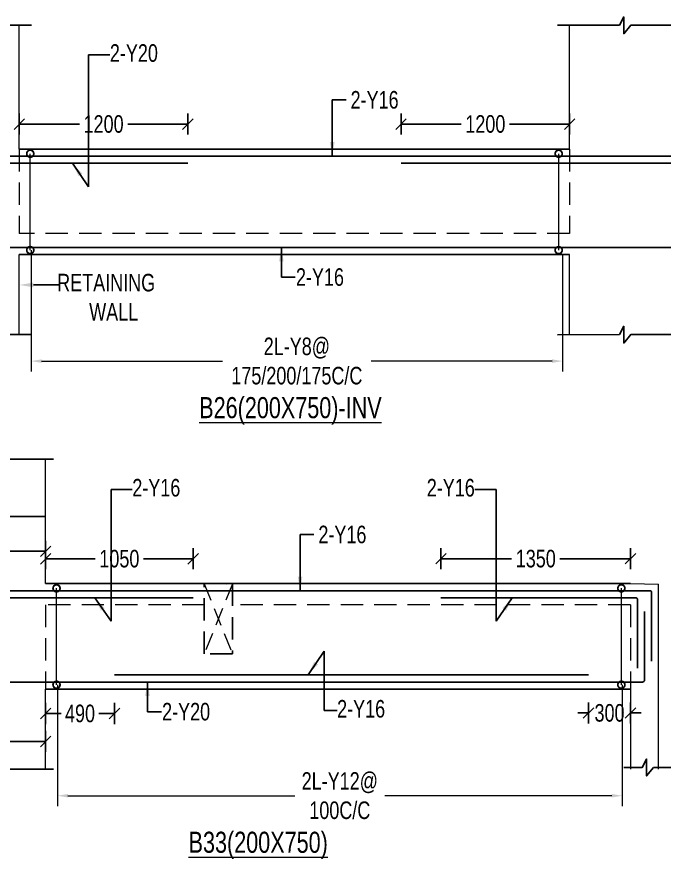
# Model space of a CAD drawing. Header units: millimetres. Extents: x 39642 to 122100, y 15829 to 56435.
# Drawn here: x 73662 to 78271, y 30338 to 36333 of the extents above; entities that cross this region are included whole.
import ezdxf

# ---------------------------------------------------------------- set-up
doc = ezdxf.new("R2010")
doc.units = ezdxf.units.MM
for name, pattern in [('CONTINOUS', [0]), ('CONTINU', [0]), ('HIDDEN', [9.524999999999995, 6.349999999999998, -3.174999999999998])]:
    doc.linetypes.add(name, pattern=pattern)
for name, color, linetype in [('-S-ARROW', 253, 'Continuous'), ('-S-DIM', 251, 'Continuous'), ('-S-MISC', 8, 'Continuous'), ('-STR-BEAM', 7, 'CONTINU'), ('-STR-REINF', 3, 'Continuous'), ('-STR-TEXT', 6, 'Continuous'), ('S- Structural', 5, 'Continuous')]:
    doc.layers.add(name, color=color, linetype=linetype)
for name, color, linetype, lineweight in [('-S-STIRUP', 11, 'Continuous', 9), ('-STR-COLUMN', 5, 'HIDDEN', 13), ('-STR-RF-DIM', 252, 'CONTINOUS', 20), ('Elevation-1', 41, 'Continuous', 20), ('S-BEAM-IDEN', 2, 'Continuous', 9), ('SEC TEXT', 9, 'Continuous', 18), ('SLAB LINE', 254, 'HIDDEN', 20)]:
    doc.layers.add(name, color=color, linetype=linetype, lineweight=lineweight)
doc.styles.add('BEAM-LS', font='romans.shx', dxfattribs={"width": 0.8})
doc.styles.add('EL', font='swisscl.ttf')
doc.styles.add('SOBHA', font='swisscl.ttf')
doc.styles.add('sobha.sed', font='swisscl.ttf')
doc.dimstyles.new('S-50', dxfattribs={"dimscale": 50, "dimtxt": 2.5, "dimasz": 1.25, "dimexe": 1, "dimexo": 1, "dimgap": 0.5, "dimtad": 1, "dimdec": 0, "dimrnd": 0.0005, "dimzin": 0, "dimdsep": 46, "dimtxsty": 'EL', "dimblk": 'ARCHTICK', "dimcen": 0.09, "dimdle": 1.5, "dimclrd": 251, "dimclre": 251, "dimclrt": 6, "dimadec": 0, "dimazin": 0, "dimtfac": 1, "dimtdec": 0, "dimtofl": 0, "dimtmove": 0, "dimatfit": 3, "dimfxl": 2, "dimtolj": 1, "dimtzin": 0, "dimlwd": -1, "dimlwe": -1, "dimarcsym": 0})
doc.dimstyles.new('S-DIM50', dxfattribs={"dimscale": 50, "dimtxt": 2.5, "dimasz": 1.5, "dimexe": 1.5, "dimexo": 1, "dimgap": 0.5, "dimtad": 0, "dimdec": 0, "dimzin": 0, "dimdsep": 46, "dimtxsty": 'SOBHA', "dimcen": 0.09, "dimclrd": 256, "dimclre": 256, "dimclrt": 6, "dimadec": 5, "dimazin": 0, "dimtfac": 1, "dimtdec": 0, "dimtofl": 0, "dimtmove": 0, "dimatfit": 3, "dimfxl": 0.18, "dimtolj": 1, "dimtzin": 0, "dimlwd": -1, "dimlwe": -1, "dimarcsym": 0})
doc.dimstyles.new('STIRUP', dxfattribs={"dimscale": 50, "dimtxt": 2.5, "dimasz": 2.2, "dimexe": 0, "dimexo": 0, "dimgap": 0.5, "dimtad": 0, "dimdec": 0, "dimzin": 0, "dimdsep": 46, "dimtxsty": 'BEAM-LS', "dimblk": 'DOTSMALL', "dimcen": 0.09, "dimclrd": 256, "dimclre": 256, "dimclrt": 256, "dimadec": 5, "dimazin": 0, "dimtfac": 1, "dimtdec": 0, "dimtofl": 0, "dimtmove": 0, "dimatfit": 3, "dimldrblk": 'DOTSMALL', "dimfxl": 0, "dimfxlon": 1, "dimtolj": 1, "dimtzin": 0, "dimlwd": -1, "dimlwe": -1, "dimarcsym": 0})

# ---------------------------------------------------------------- blocks, each defined once
blk = doc.blocks.new('_Oblique')
at = {"color": 0, "linetype": 'ByBlock', "lineweight": -2}
for p, q in [((-0.5, -0.5), (0.5, 0.5)), ((3e-16, 0.7071067811865475), (-2e-16, -0.7071067811865475))]:
    blk.add_line(p, q, dxfattribs=at)
blk = doc.blocks.new('*D136')
at = {"layer": '-S-DIM', "transparency": 16777216}
for p, q in [((73679.88664740187, 35494.1897558732), (73679.88664740187, 35644.1897558732)), ((74879.88664744658, 35494.1897558732), (74879.88664744658, 35644.1897558732)), ((73679.88664740187, 35569.1897558732), (74107.97478634951, 35569.1897558732)), ((74879.88664744658, 35569.1897558732), (74451.79850849893, 35569.1897558732))]:
    blk.add_line(p, q, dxfattribs=at)
at = {"layer": '-S-DIM', "transparency": 16777216, "xscale": 75, "yscale": 75, "zscale": 75, "rotation": 180}
blk.add_blockref('_Oblique', (73679.88664740187, 35569.1897558732), dxfattribs=at)
at = {"layer": '-S-DIM', "transparency": 16777216, "xscale": 75, "yscale": 75, "zscale": 75}
blk.add_blockref('_Oblique', (74879.88664744658, 35569.1897558732), dxfattribs=at)
at = {"layer": '-S-DIM', "color": 6, "transparency": 16777216, "insert": (74279.88664742422, 35569.1897558732), "char_height": 125, "attachment_point": 5, "style": 'SOBHA'}
blk.add_mtext('\\A1;1200', dxfattribs=at)
blk = doc.blocks.new('*D137')
at = {"layer": '-S-DIM', "transparency": 16777216}
for p, q in [((76398.0168448971, 35494.1897558732), (76398.0168448971, 35644.1897558732)), ((77598.01684494178, 35494.1897558732), (77598.01684494178, 35644.1897558732)), ((76398.0168448971, 35569.1897558732), (76826.10498384472, 35569.1897558732)), ((77598.01684494178, 35569.1897558732), (77169.92870599416, 35569.1897558732))]:
    blk.add_line(p, q, dxfattribs=at)
at = {"layer": '-S-DIM', "transparency": 16777216, "xscale": 75, "yscale": 75, "zscale": 75, "rotation": 180}
blk.add_blockref('_Oblique', (76398.0168448971, 35569.1897558732), dxfattribs=at)
at = {"layer": '-S-DIM', "transparency": 16777216, "xscale": 75, "yscale": 75, "zscale": 75}
blk.add_blockref('_Oblique', (77598.01684494178, 35569.1897558732), dxfattribs=at)
at = {"layer": '-S-DIM', "color": 6, "transparency": 16777216, "insert": (76998.01684491943, 35569.1897558732), "char_height": 125, "attachment_point": 5, "style": 'SOBHA'}
blk.add_mtext('\\A1;1200', dxfattribs=at)
blk = doc.blocks.new('_DotSmall')
at = {"color": 0, "linetype": 'ByBlock', "const_width": 0.5}
blk.add_lwpolyline([(-0.0625, 0, 1), (0.0625, 0, 1)], format="xyb", close=True, dxfattribs=at)
blk = doc.blocks.new('*D138')
at = {"layer": '-S-STIRUP', "ltscale": 100, "transparency": 16777216}
blk.add_line((73757.70202741653, 34672.01333201623), (73757.70202741653, 35358.7272290582), dxfattribs=at)
at = {"layer": '-S-STIRUP', "linetype": 'CONTINU', "ltscale": 100, "transparency": 16777216, "xscale": 100, "yscale": 100, "zscale": 100}
for p, rotation in [((73757.70202741653, 35358.7272290582), 90), ((73757.70202741653, 34672.01333201623), 270)]:
    blk.add_blockref('_DotSmall', p, dxfattribs=dict(at, rotation=rotation))
blk = doc.blocks.new('*D139')
at = {"layer": '-STR-RF-DIM', "transparency": 16777216}
for p, q in [((73763.89157419887, 34671.14614820054), (73763.89157419887, 33807.34358910975)), ((77548.01684190567, 34641.72768333499), (77548.01684190567, 33807.34358910975)), ((73838.89157419887, 33882.34358910976), (75126.28513858964, 33882.34358910976)), ((77473.01684190569, 33882.34358910976), (76185.62327751493, 33882.34358910976))]:
    blk.add_line(p, q, dxfattribs=at)
for points in [[(73838.89157419887, 33894.84358910975), (73838.89157419887, 33869.84358910976), (73763.89157419887, 33882.34358910976)], [(77473.01684190569, 33894.84358910975), (77473.01684190569, 33869.84358910976), (77548.01684190567, 33882.34358910976)]]:
    blk.add_solid(points, dxfattribs=at)
at = {"layer": '-STR-RF-DIM', "color": 6, "transparency": 16777216, "insert": (75655.95420805228, 33882.34358910976), "char_height": 125, "attachment_point": 5, "style": 'SOBHA'}
blk.add_mtext('\\A1;2L-Y8@\\P175/200/175C/C', dxfattribs=at)
blk = doc.blocks.new('*D140')
at = {"layer": '-S-STIRUP', "ltscale": 100, "transparency": 16777216}
blk.add_line((77520.20146521062, 34672.01333201623), (77520.20146521062, 35358.7272290582), dxfattribs=at)
at = {"layer": '-S-STIRUP', "linetype": 'CONTINU', "ltscale": 100, "transparency": 16777216, "xscale": 100, "yscale": 100, "zscale": 100}
for p, rotation in [((77520.20146521062, 35358.7272290582), 90), ((77520.20146521062, 34672.01333201623), 270)]:
    blk.add_blockref('_DotSmall', p, dxfattribs=dict(at, rotation=rotation))
blk = doc.blocks.new('_ArchTick')
at = {"color": 0, "linetype": 'ByBlock', "const_width": 0.15}
blk.add_lwpolyline([(-0.5, -0.5), (0.5, 0.5)], dxfattribs=at)
blk = doc.blocks.new('A$Cd5a942ff')
at = {"layer": '-S-ARROW'}
blk.add_lwpolyline([(186.6898718252778, 0), (0, 0), (0, 0)], dxfattribs=at)
blk.add_solid([(186.6898718252778, -16.66666666604578), (286.6898718252778, 0), (186.6898718252778, 16.66666666604578)], dxfattribs=at)
blk = doc.blocks.new('*D164')
at = {"layer": '-S-STIRUP', "ltscale": 100, "transparency": 16777216}
blk.add_line((77966.49884689852, 31578.67729131079), (77966.49884689852, 32265.39118835276), dxfattribs=at)
at = {"layer": '-S-STIRUP', "linetype": 'CONTINU', "ltscale": 100, "transparency": 16777216, "xscale": 100, "yscale": 100, "zscale": 100}
for p, rotation in [((77966.49884689852, 32265.39118835276), 90), ((77966.49884689852, 31578.67729131079), 270)]:
    blk.add_blockref('_DotSmall', p, dxfattribs=dict(at, rotation=rotation))
blk = doc.blocks.new('*D165')
at = {"layer": '-S-STIRUP', "ltscale": 100, "transparency": 16777216}
blk.add_line((73944.91822340965, 31578.67729129402), (73944.91822340965, 32265.391188336), dxfattribs=at)
at = {"layer": '-S-STIRUP', "linetype": 'CONTINU', "ltscale": 100, "transparency": 16777216, "xscale": 100, "yscale": 100, "zscale": 100}
for p, rotation in [((73944.91822340965, 32265.391188336), 90), ((73944.91822340965, 31578.67729129402), 270)]:
    blk.add_blockref('_DotSmall', p, dxfattribs=dict(at, rotation=rotation))
blk = doc.blocks.new('*D166')
at = {"layer": '-STR-RF-DIM', "transparency": 16777216}
for p, q in [((73951.10777022925, 31577.81010747832), (73951.10777022925, 30714.00754838754)), ((77972.74884662268, 31578.6772913145), (77972.74884662268, 30714.00754838754)), ((74026.10777022925, 30789.00754838754), (75641.30248929097, 30789.00754838754)), ((77897.74884662268, 30789.00754838754), (76282.55412756097, 30789.00754838754))]:
    blk.add_line(p, q, dxfattribs=at)
for points in [[(74026.10777022925, 30801.50754838754), (74026.10777022925, 30776.50754838754), (73951.10777022925, 30789.00754838754)], [(77897.74884662268, 30801.50754838754), (77897.74884662268, 30776.50754838754), (77972.74884662268, 30789.00754838754)]]:
    blk.add_solid(points, dxfattribs=at)
at = {"layer": '-STR-RF-DIM', "color": 6, "transparency": 16777216, "insert": (75961.92830842597, 30789.00754838754), "char_height": 125, "attachment_point": 5, "style": 'SOBHA'}
blk.add_mtext('\\A1;2L-Y12@\\P100C/C', dxfattribs=at)
blk = doc.blocks.new('*D167')
at = {"layer": '-S-DIM', "transparency": 16777216}
for p, q in [((73867.10284347323, 32400.39164262774), (73867.10284347323, 32550.39164262769)), ((74917.32362013546, 32400.39164262769), (74917.32362013546, 32550.39164262769)), ((73867.10284347323, 32475.39164262768), (74220.30137072963, 32475.39164262768)), ((74917.32362013546, 32475.39164262768), (74564.12509287905, 32475.39164262768))]:
    blk.add_line(p, q, dxfattribs=at)
at = {"layer": '-S-DIM', "transparency": 16777216, "xscale": 75, "yscale": 75, "zscale": 75, "rotation": 180}
blk.add_blockref('_Oblique', (73867.10284347323, 32475.39164262768), dxfattribs=at)
at = {"layer": '-S-DIM', "transparency": 16777216, "xscale": 75, "yscale": 75, "zscale": 75}
blk.add_blockref('_Oblique', (74917.32362013546, 32475.39164262768), dxfattribs=at)
at = {"layer": '-S-DIM', "color": 6, "transparency": 16777216, "insert": (74392.21323180434, 32475.39164262768), "char_height": 125, "attachment_point": 5, "style": 'SOBHA'}
blk.add_mtext('\\A1;1050', dxfattribs=at)
blk = doc.blocks.new('*D168')
at = {"layer": '-S-DIM', "transparency": 16777216}
for p, q in [((72686.48810035599, 31250.43183991071), (72686.48810035599, 31100.43183991071)), ((73867.10284347323, 31250.43183991071), (73867.10284347323, 31100.43183991071)), ((72686.48810035599, 31175.43183991072), (73189.09068816625, 31175.43183991072)), ((73867.10284347323, 31175.43183991072), (73364.50025566296, 31175.43183991072))]:
    blk.add_line(p, q, dxfattribs=at)
at = {"layer": '-S-DIM', "transparency": 16777216, "xscale": 75, "yscale": 75, "zscale": 75, "rotation": 180}
blk.add_blockref('_Oblique', (72686.48810035599, 31175.43183991072), dxfattribs=at)
at = {"layer": '-S-DIM', "transparency": 16777216, "xscale": 75, "yscale": 75, "zscale": 75}
blk.add_blockref('_Oblique', (73867.10284347323, 31175.43183991072), dxfattribs=at)
at = {"layer": '-S-DIM', "color": 6, "transparency": 16777216, "insert": (73276.7954719146, 31175.43183991072), "char_height": 125, "width": 381.8326596908179, "attachment_point": 5, "style": 'SOBHA'}
blk.add_mtext('\\A1;Ld', dxfattribs=at)
blk = doc.blocks.new('*D184')
at = {"layer": '-S-DIM', "transparency": 16777216}
for p, q in [((72686.02775995669, 32453.82731390317), (72686.02775995669, 32603.82731390317)), ((73867.10284347323, 32453.82731390317), (73867.10284347323, 32603.82731390317)), ((72686.02775995669, 32528.82731390317), (73188.8605179666, 32528.82731390317)), ((73867.10284347323, 32528.82731390317), (73364.27008546331, 32528.82731390317))]:
    blk.add_line(p, q, dxfattribs=at)
at = {"layer": '-S-DIM', "transparency": 16777216, "xscale": 75, "yscale": 75, "zscale": 75, "rotation": 180}
blk.add_blockref('_Oblique', (72686.02775995669, 32528.82731390317), dxfattribs=at)
at = {"layer": '-S-DIM', "transparency": 16777216, "xscale": 75, "yscale": 75, "zscale": 75}
blk.add_blockref('_Oblique', (73867.10284347323, 32528.82731390317), dxfattribs=at)
at = {"layer": '-S-DIM', "color": 6, "transparency": 16777216, "insert": (73276.56530171496, 32528.82731390317), "char_height": 125, "width": 381.8326596908179, "attachment_point": 5, "style": 'SOBHA'}
blk.add_mtext('\\A1;Ld', dxfattribs=at)
blk = doc.blocks.new('*D185')
at = {"layer": '-S-DIM', "transparency": 16777216}
for p, q in [((73867.10284347695, 31449.13874759839), (73867.10284347695, 31299.13874759842)), ((74357.10284347321, 31449.13874759843), (74357.10284347321, 31299.13874759842)), ((73867.10284347695, 31374.13874759842), (73977.09301385516, 31374.13874759842)), ((74357.10284347321, 31374.13874759842), (74247.112673095, 31374.13874759842))]:
    blk.add_line(p, q, dxfattribs=at)
at = {"layer": '-S-DIM', "transparency": 16777216, "xscale": 75, "yscale": 75, "zscale": 75, "rotation": 180}
blk.add_blockref('_Oblique', (73867.10284347695, 31374.13874759842), dxfattribs=at)
at = {"layer": '-S-DIM', "transparency": 16777216, "xscale": 75, "yscale": 75, "zscale": 75}
blk.add_blockref('_Oblique', (74357.10284347321, 31374.13874759842), dxfattribs=at)
at = {"layer": '-S-DIM', "color": 6, "transparency": 16777216, "insert": (74112.10284347509, 31374.13874759842), "char_height": 125, "attachment_point": 5, "style": 'SOBHA'}
blk.add_mtext('\\A1;490', dxfattribs=at)
blk = doc.blocks.new('*D186')
at = {"layer": '-S-DIM', "transparency": 16777216}
for p, q in [((77732.57999233392, 31452.91644046028), (77732.57999233392, 31302.91644046028)), ((78032.10284347695, 31452.91644046028), (78032.10284347695, 31302.91644046028)), ((77732.57999233392, 31377.91644046028), (77657.57999233392, 31377.91644046028)), ((78032.10284347695, 31377.91644046028), (78107.10284347695, 31377.91644046028))]:
    blk.add_line(p, q, dxfattribs=at)
at = {"layer": '-S-DIM', "transparency": 16777216, "xscale": 75, "yscale": 75, "zscale": 75}
blk.add_blockref('_Oblique', (77732.57999233392, 31377.91644046028), dxfattribs=at)
at = {"layer": '-S-DIM', "transparency": 16777216, "xscale": 75, "yscale": 75, "zscale": 75, "rotation": 180}
blk.add_blockref('_Oblique', (78032.10284347695, 31377.91644046028), dxfattribs=at)
at = {"layer": '-S-DIM', "color": 6, "transparency": 16777216, "insert": (77882.34141790542, 31377.91644046028), "char_height": 125, "attachment_point": 5, "style": 'SOBHA'}
blk.add_mtext('\\A1;300', dxfattribs=at)
blk = doc.blocks.new('*D17')
at = {"layer": '-S-DIM', "transparency": 16777216}
for p, q in [((25393230.33315377, 12209257.0585783), (25393230.33315377, 12209407.0585783)), ((25394580.36261039, 12209257.0585783), (25394580.36261039, 12209407.0585783)), ((25393230.33315377, 12209332.0585783), (25393733.43602101, 12209332.0585783)), ((25394580.36261039, 12209332.0585783), (25394077.25974315, 12209332.0585783))]:
    blk.add_line(p, q, dxfattribs=at)
at = {"layer": '-S-DIM', "transparency": 16777216, "xscale": 75, "yscale": 75, "zscale": 75, "rotation": 180}
blk.add_blockref('_Oblique', (25393230.33315377, 12209332.0585783), dxfattribs=at)
at = {"layer": '-S-DIM', "transparency": 16777216, "xscale": 75, "yscale": 75, "zscale": 75}
blk.add_blockref('_Oblique', (25394580.36261039, 12209332.0585783), dxfattribs=at)
at = {"layer": '-S-DIM', "color": 6, "transparency": 16777216, "insert": (25393905.34788208, 12209332.0585783), "char_height": 125, "attachment_point": 5, "style": 'SOBHA'}
blk.add_mtext('\\A1;1350', dxfattribs=at)
blk = doc.blocks.new('A$C7197d48a')
at = {"layer": '-STR-REINF', "ltscale": 10, "elevation": 0.0001124194977718}
blk.add_lwpolyline([(-1550.029436692595, -97.28519442118704), (-165.4603204987943, -97.28519442118704, -0.4142135623730951), (-150.4603204987943, -112.285194421187), (-150.4603204987943, -597.9477097485213)], format="xyb", dxfattribs=at)
at = {"layer": '-STR-TEXT', "color": 6, "insert": (-1309.219740059227, 748.1744088456034, 0.0001155041100017), "char_height": 125, "width": 281.3859531546476, "attachment_point": 3, "style": 'SOBHA'}
blk.add_mtext('\\A1;2-Y16', dxfattribs=at)
at = {"layer": '-S-DIM'}
dim = blk.add_linear_dim(base=(-199.9999800696969, 180.1768781188875, 0.000115504765479), p1=(-1550.029436692595, -97.28519442118704, 0.0001124194977718), p2=(-199.9999800696969, 2.721887286752461, 0.0001312264675463), angle=180, dimstyle='S-DIM50', override={"dimscale": 1, "dimtxt": 125, "dimasz": 75, "dimexe": 75, "dimexo": 0, "dimgap": 25, "dimblk1": 'Oblique', "dimblk2": 'Oblique', "dimsah": 1, "dimcen": 4.5, "dimfxl": 75, "dimfxlon": 1}, dxfattribs=at)
dim.commit()
dim.dimension.update_dxf_attribs({"geometry": '*D17', "text_midpoint": (-875.0147083811462, 180.1768781188875, 0.000115504765479), "insert": (-25394780.36259046, -12209151.88170018, 0.000115504765479)})
at = {"layer": '-S-ARROW'}
blk.add_leader([(-1042.330791767686, -98.68834655173124, 178586.590824884), (-1157.811593178659, -265.1299044881016, 178586.590824884), (-1157.811593178659, 672.7148055955766, 178586.590824884), (-1309.219740059227, 672.7148055955766, 178586.590824884)], dimstyle='S-50', override={"dimasz": 2, "dimgap": 0.1, "dimtad": 0}, dxfattribs=at)

msp = doc.modelspace()

# ---------------------------------------------------------------- linework, layer by layer
at = {"layer": '-S-MISC', "linetype": 'ByBlock', "ltscale": 1000}
for points, elevation in [([(72835.52448211846, 36272.58928062154), (73274.82135212657, 36272.93798701224), (73305.68901608375, 36332.59758389872), (73305.68901608375, 36212.43276880814), (73355.5404110947, 36272.93798701224), (73766.82446803017, 36272.93798701224)], -9.59615053508e-05), ([(77512.87281780182, 36272.58928062154), (77952.16968780992, 36272.93798701224), (77983.0373517671, 36332.59758389872), (77983.0373517671, 36212.43276880814), (78032.88874677804, 36272.93798701224), (78444.17280371349, 36272.93798701224)], -9.59615053508e-05), ([(72835.52448211101, 34071.68512056154), (73274.82135211912, 34072.03382695226), (73305.6890160763, 34131.69342383874), (73305.6890160763, 34011.52860874814), (73355.54041108725, 34072.03382695226), (73766.82446802272, 34072.03382695226)], -9.5961505395e-05), ([(77512.87281779063, 34070.47481689919), (77952.16968779874, 34070.8235232899), (77983.03735175593, 34130.48312017639), (77983.03735175593, 34010.31830508578), (78032.88874676685, 34070.8235232899), (78444.17280370231, 34070.8235232899)], -9.59615047129e-05), ([(71749.6440274739, 33183.89683242087), (72893.63762359183, 33183.93520762157), (72924.50528754902, 33243.59480450806), (72924.50528754902, 33123.42998941746), (72976.32662995768, 33183.93520762157), (73922.31993676213, 33183.93520762157)], -0.0002164863093859), ([(71749.6440274739, 30978.65941102934), (72893.63762359183, 30978.69778623004), (72924.50528754902, 31038.35738311654), (72924.50528754902, 30918.19256802593), (72976.32662995768, 30978.69778623004), (73922.31993676213, 30978.69778623004)], -9.59601841266e-05), ([(77983.92459215832, 30990.05265625325), (78115.00161283698, 30990.62629730759), (78145.86927679418, 31050.28589419406), (78145.86927679418, 30930.12107910347), (78195.72067180512, 30990.62629730759), (78369.19358399374, 30990.62629730759)], -0.0002114616509097)]:
    msp.add_lwpolyline(points, dxfattribs=dict(at, elevation=elevation))
at = {"layer": '-STR-BEAM'}
for p, q in [((77598.01684489338, 35391.72768334989), (73679.88664744658, 35391.72768334989, -1.3212684e-09)), ((77598.01684489338, 34641.72768334617, 1.30852474043e-05), (73679.88664744658, 34641.7276833443, 1.64870177169e-05)), ((78032.10284347323, 32298.39164262768), (73867.10284347323, 32298.39164262768)), ((78032.10284347695, 31548.39164262955, 9.1596717501e-06), (73867.10284347323, 31548.39164261651, 2.30369986883e-05))]:
    msp.add_line(p, q, dxfattribs=at)
at = {"layer": '-STR-BEAM', "linetype": 'HIDDEN', "ltscale": 25}
msp.add_lwpolyline([(74997.10284347321, 32298.39164262768), (75197.4044882418, 32298.19054611531), (75196.80119870839, 31798.08999785353), (74996.49955393982, 31798.29109436591), (74997.10284347321, 32298.39164262768)], dxfattribs=at)
at = {"layer": '-STR-COLUMN', "linetype": 'Continuous', "ltscale": 10}
for p, q in [((73679.88664744285, 35391.72768334989, -1.3212684e-09), (73679.88664744285, 36271.72768334989, -1.3212684e-09)), ((77598.01684489338, 35391.72768334989), (77597.31757871668, 36272.65631143694, -9.59615053508e-05)), ((73679.8866474354, 34070.8235232899, -1.3213127e-09), (73679.88664744658, 34641.72768333499, -0.0001822113622438)), ((77598.01684488964, 34070.8235232899, -1.3213133e-09), (77598.01684488964, 34641.72768333499, -0.0001822113623073)), ((73867.10284347323, 32298.39164262768), (73867.10284347323, 33178.39164262768)), ((78032.10284347323, 32298.39164262768), (78232.10282354665, 32295.67683703212, -0.0001155041100027)), ((78232.1028235541, 30977.4874825826, -0.0001155041100596), (78232.10282354665, 32295.67683703212, -0.0001155041100027)), ((73867.10284347695, 30977.4874825677), (73867.10284347695, 31548.39164261278, -0.0001822100410349)), ((78032.10284346207, 31548.39164262769, -0.0001155041100027), (78032.10284346207, 30977.4874825826, -0.0001155041100027))]:
    msp.add_line(p, q, dxfattribs=at)
at = {"layer": '-STR-REINF', "ltscale": 10}
for p, q in [((66003.71828678112, 35341.72768333498, -1.3214674e-09), (82454.05392966283, 35341.72768335175, -1.3212684e-09)), ((71079.88523693244, 35291.72768333313, -3.0865894265e-06), (74879.88664744658, 35291.72768333313, -3.0865894265e-06)), ((79398.01825541121, 35291.72768333313, -3.0865894265e-06), (76398.0168448971, 35291.72768333313, -3.0865894265e-06)), ((66053.71828678112, 34691.72768333498, -4.62093206375e-05), (82403.48468848926, 34691.72768335175, -3.0852677072e-06)), ((72686.02775995669, 32248.39164261279, 1.3215019e-09), (78167.21174422142, 32248.39164262955, 2.7714217313e-06)), ((74917.32362013546, 32198.39164261279, -0.0002164863093859), (72686.02775995669, 32198.39164261092, -0.0002164863093859)), ((78182.10284347323, 32233.39203794804, 2.7714217313e-06), (78182.10284347323, 31747.72952262071, 2.7714217313e-06)), ((78131.64250304786, 32099.05415795688, -3.125247075e-07), (78131.64250304786, 31613.39164262955, -3.125247075e-07)), ((72686.02775995297, 31598.39164261279, -4.62066776682e-05), (78116.64250304786, 31598.39164262955, -3.125247075e-07)), ((74357.10284347321, 31648.39164261652, -3.37619497163e-05), (77732.57999233392, 31648.39164262955, -1.0663363851e-06))]:
    msp.add_line(p, q, dxfattribs=at)
for centre, start, end in [((78167.10284347323, 32233.39203794804, 2.7714217313e-06), 0, 90), ((78116.64250304786, 31613.39164262955, -3.125247075e-07), 270, 0)]:
    msp.add_arc(centre, 15, start, end, dxfattribs=at)
at = {"layer": 'S- Structural', "ltscale": 20, "elevation": -0.0001765709592845}
msp.add_lwpolyline([(71867.10284347695, 32777.08632226606), (73867.10284347695, 32777.08632226606)], dxfattribs=at)
at = {"layer": 'S-BEAM-IDEN', "color": 9, "linetype": 'HIDDEN', "ltscale": 20}
for p, q in [((75197.4044882418, 32298.19054611531), (74996.49968314034, 31798.45173770694)), ((74996.80119870466, 32298.19054611531, -1.3142090494e-06), (75197.10284347323, 31798.39164262769, 1.20325652875e-05))]:
    msp.add_line(p, q, dxfattribs=at)
at = {"layer": 'SLAB LINE', "linetype": 'HIDDEN', "ltscale": 25}
for p, q in [((73679.88664744658, 35391.72768334989, -1.3212684e-09), (73679.88664744658, 34791.72768333313, -0.0001013259368329)), ((77598.01684489338, 35391.72768334989), (77598.01684489338, 34791.72768333685, -0.0002455880435734)), ((77598.01684190567, 34791.72768333498, -0.0002455880434637), (73679.88664744658, 34791.72768333313, -0.0001013259368329)), ((74996.98220173876, 32148.39164261651, -8.48557244954e-05), (73867.10284347323, 32148.39164261651, -2.53675196287e-05)), ((73867.10284347323, 32148.39164261837, 3.0287815285e-06), (73867.10284347323, 31548.39164261278, -9.5516332559e-06)), ((78032.10284347323, 32148.39164261651, -0.0001880561745663), (75197.28400824455, 32148.39164261651, -9.54016246514e-05)), ((78032.10284347323, 32148.39164261651, 1.8319343502e-06), (78032.10284347695, 31548.39164262955, 9.1596717501e-06))]:
    msp.add_line(p, q, dxfattribs=at)

# ---------------------------------------------------------------- block references
at = {"layer": 'Elevation-1', "color": 6, "ltscale": 20, "xscale": -1}
msp.add_blockref('A$Cd5a942ff', (73966.57651926813, 34424.31508481261, -0.0001128218547777), dxfattribs=at)
at = {"layer": 'S- Structural', "ltscale": 20}
msp.add_blockref('A$C7197d48a', (78232.10282354665, 32295.67683703212, -0.0001155041100027), dxfattribs=at)

# ---------------------------------------------------------------- texts
at = {"layer": '-STR-TEXT', "color": 6, "char_height": 125, "width": 281.3859531546476, "style": 'SOBHA'}
for s, insert, attachment_point in [('\\A1;2-Y20', (74324.80557024342, 36137.64935912324, -2.39748624153e-05), 1), ('\\A1;2-Y16', (75649.55972418425, 34416.45442304519, 1.3587759929e-06), 7), ('\\A1;2-Y16', (74484.49669988689, 33043.85124587771), 1), ('\\A1;2-Y20', (74696.42866733535, 31323.11838232299, -8.1902142673e-06), 7), ('\\A1;2-Y16', (75942.67893104491, 31343.3440650696, 357173.180822641), 7)]:
    msp.add_mtext(s, dxfattribs=dict(at, insert=insert, attachment_point=attachment_point))
at = {"layer": '-STR-TEXT', "color": 6, "char_height": 125, "attachment_point": 1, "style": 'SOBHA'}
for insert in [(76038.66688648102, 35804.6897558732, 0.0001803311452708), (75809.38250204784, 32710.89164262769, 0.0002069352291102)]:
    msp.add_mtext('\\A1;2-Y16', dxfattribs=dict(at, insert=insert))
at = {"layer": 'SEC TEXT', "color": 1, "linetype": 'ByBlock', "style": 'sobha.sed'}
for s, rotation, p in [('%%UB26(200X750)-INV', 359.9892789507706, (74960.89161946115, 33476.19019590449, -0.0003929587207167)), ('%%UB33(200X750)', 359.9892789508264, (74885.14576524732, 30382.85415518229, -0.0004025077109769))]:
    msp.add_text(s, height=150, rotation=rotation, dxfattribs=at).set_placement(p)
at = {"layer": 'SEC TEXT', "color": 1, "linetype": 'ByBlock', "insert": (74040.78757370499, 34503.50438872112, -0.0001128192115587), "char_height": 125, "attachment_point": 1, "rotation": 359.9892789507706, "style": 'sobha.sed'}
msp.add_mtext_dynamic_manual_height_columns('\\pxqc;RETAINING    WALL', width=515.2482536658644, gutter_width=1750, heights=[0], dxfattribs=at)

# ---------------------------------------------------------------- dimensions: what is measured, and where the dimension line sits
at = {"layer": '-S-DIM'}
dim = msp.add_linear_dim(base=(74879.88664744658, 35569.1897558732), p1=(73679.88664740187, 35391.72768334989, -1.3212684e-09), p2=(74879.88664744658, 35291.72768333313, -3.0865894265e-06), angle=180, dimstyle='S-DIM50', override={"dimscale": 1, "dimtxt": 125, "dimasz": 75, "dimexe": 75, "dimexo": 0, "dimgap": 25, "dimblk1": 'Oblique', "dimblk2": 'Oblique', "dimsah": 1, "dimcen": 4.5, "dimfxl": 75, "dimfxlon": 1}, dxfattribs=at)
dim.commit()
dim.dimension.update_dxf_attribs({"geometry": '*D136', "text_midpoint": (74279.88664742422, 35569.1897558732)})
for base, p1, p2, picture, middle in [((76398.0168448971, 35569.1897558732), (77598.01684494178, 35391.72768334989, -1.3212684e-09), (76398.0168448971, 35291.72768333313, -3.0865894265e-06), '*D137', (76998.01684491943, 35569.1897558732)), ((74917.32362013546, 32475.39164262768, -0.0002164863093859), (73867.10284347323, 32298.39164262768), (74917.32362013546, 32198.39164261279, -0.0002164863093859), '*D167', (74392.21323180434, 32475.39164262768, -0.0002164863093859)), ((74357.10284347321, 31374.13874759842), (73867.10284347695, 31548.39164261278, -0.0001822100410349), (74357.10284347321, 31648.39164261652, -3.37619497163e-05), '*D185', (74112.10284347509, 31374.13874759842)), ((78032.10284347695, 31377.91644046028), (77732.57999233392, 31648.39164262955, -1.0663363851e-06), (78032.10284347695, 31548.39164262955, 9.1596717501e-06), '*D186', (77882.34141790542, 31377.91644046028))]:
    dim = msp.add_linear_dim(base=base, p1=p1, p2=p2, dimstyle='S-DIM50', override={"dimscale": 1, "dimtxt": 125, "dimasz": 75, "dimexe": 75, "dimexo": 0, "dimgap": 25, "dimblk1": 'Oblique', "dimblk2": 'Oblique', "dimsah": 1, "dimcen": 4.5, "dimfxl": 75, "dimfxlon": 1}, dxfattribs=at)
    dim.commit()
    dim.dimension.update_dxf_attribs({"geometry": picture, "text_midpoint": middle})
for base, p1, p2, picture, middle in [((72686.02775995669, 32528.82731390317, -9.59575409036e-05), (73867.10284347323, 32298.39164262768), (72686.02775995669, 32248.39164261279, 1.3215019e-09), '*D184', (73276.56530171496, 32528.82731390317, -9.59575409036e-05)), ((72686.48810035599, 31175.43183991072, -9.59575409036e-05), (73867.10284347323, 31548.39164262955, 6.3882500199e-06), (72686.48810035599, 31598.39164262955, -3.0839464293e-06), '*D168', (73276.7954719146, 31175.43183991072, -9.59575409036e-05))]:
    dim = msp.add_linear_dim(base=base, p1=p1, p2=p2, angle=180, text='Ld', dimstyle='S-DIM50', override={"dimscale": 1, "dimtxt": 125, "dimasz": 75, "dimexe": 75, "dimexo": 0, "dimgap": 25, "dimblk1": 'Oblique', "dimblk2": 'Oblique', "dimsah": 1, "dimcen": 4.5, "dimfxl": 75, "dimfxlon": 1}, dxfattribs=at)
    dim.commit()
    dim.dimension.update_dxf_attribs({"geometry": picture, "text_midpoint": middle})
at = {"layer": '-S-STIRUP', "linetype": 'CONTINU', "ltscale": 100}
for base, p1, p2, picture, middle in [((73757.70202741653, 35358.7272290582, 178586.5908780344), (73757.70202647758, 34672.01333201622, 178586.5908780344), (73757.70202647385, 35358.72722905819, 178586.5908780344), '*D138', (73757.70202741653, 35015.37028053719, 178586.5908780344)), ((77520.20146521062, 35358.7272290582, 178586.5908780344), (77520.20146586608, 34672.01333201622, 178586.5908780344), (77520.20146586982, 35358.72722905819, 178586.5908780344), '*D140', (77520.20146521062, 35015.37028053719, 178586.5908780344)), ((73944.91822340965, 32265.391188336, 178586.5908780357), (73944.91822250794, 31578.67729129402, 178586.5908780357), (73944.91822250423, 32265.39118833598, 178586.5908780357), '*D165', (73944.91822340962, 31922.03423981498, 178586.5908780357)), ((77966.49884689852, 32265.39118835276, 357279.1817556649), (77966.49884592232, 31578.67729131077, 357279.1817556649), (77966.4988459186, 32265.39118835275, 357279.1817556649), '*D164', (77966.49884689851, 31922.03423983174, 357279.1817556649))]:
    dim = msp.add_linear_dim(base=base, p1=p1, p2=p2, angle=90, text=' ', dimstyle='STIRUP', override={"dimasz": 2}, dxfattribs=at)
    dim.commit()
    dim.dimension.update_dxf_attribs({"geometry": picture, "text_midpoint": middle})
at = {"layer": '-STR-RF-DIM'}
for base, p1, p2, text, picture, middle in [((77548.01684190567, 33882.34358910976, 178586.5906710984), (73763.89157419887, 34671.14614820054, 178586.5908780344), (77548.01684190567, 34641.72768333499, -0.000182210023357), '2L-Y8@\\P175/200/175C/C', '*D139', (75655.95420805228, 33882.34358910976, 178586.5906710984)), ((77972.74884662268, 30789.00754838754, 178586.590661548), (73951.10777022925, 31577.81010747832, 178586.5908780357), (77972.74884662268, 31578.6772913145, 357279.1817556649), '2L-Y12@\\P100C/C', '*D166', (75961.92830842597, 30789.00754838754, 178586.590661548))]:
    dim = msp.add_linear_dim(base=base, p1=p1, p2=p2, text=text, dimstyle='S-DIM50', override={"dimscale": 1, "dimtxt": 125, "dimasz": 75, "dimexe": 75, "dimexo": 0, "dimgap": 25, "dimsah": 1, "dimcen": 4.5, "dimfxl": 75}, dxfattribs=at)
    dim.commit()
    dim.dimension.update_dxf_attribs({"geometry": picture, "text_midpoint": middle})

# ---------------------------------------------------------------- leaders
at = {"layer": '-S-ARROW'}
for points in [[(74057.91689259422, 35290.32453120259, 178586.5907189289), (74173.39769400518, 35123.88297326622, 178586.5907189289), (74173.39742336285, 36062.1897558732, 178586.5907189289), (74324.80557024342, 36062.1897558732, 178586.5907189289)], [(75908.3052789965, 35341.72768335549, -0.0002055764531173), (75908.3052789965, 35742.1897558732, -0.0002055764531173), (76007.34516710279, 35742.1897558732, -0.0002055764531173)], [(74217.60775159535, 32196.98849048038, 178586.5907093799), (74333.08855300632, 32030.54693254401, 178586.5907093799), (74333.08855300632, 32968.39164262769, 178586.5907093799), (74484.49669988689, 32968.39164262769, 178586.5907093799)], [(75679.02089456332, 32248.39164263328, -0.0002151254433775), (75679.02089456332, 32648.39164262768, -0.0002151254433775), (75778.0607826696, 32648.39164262768, -0.0002151254433775)], [(75735.81054172527, 31650.51593140458, 357173.180822641), (75851.27078416434, 31816.95707458948, 357173.180822641), (75851.27078416434, 31396.41083149371, 357173.180822641), (75942.67893104491, 31396.41083149371, 357173.180822641)]]:
    msp.add_leader(points, dimstyle='S-50', override={"dimasz": 2, "dimgap": 0.1, "dimtad": 0}, dxfattribs=at)
at = {"layer": '-S-ARROW', "annotation_type": 0, "has_hookline": 1, "hookline_direction": 1, "text_width": 353.5386631716907}
for points in [[(75545.51983607796, 34691.72768334804, -0.0002055764531173), (75545.51983607796, 34478.95442304519, -0.0002055764531173), (75644.55972418425, 34478.95442304519, -0.0002055764531173)], [(74592.38877922905, 31598.39164262582, -0.0002151254433775), (74592.38877922905, 31385.61838232298, -0.0002151254433775), (74691.42866733532, 31385.61838232298, -0.0002151254433775)]]:
    msp.add_leader(points, dimstyle='S-50', override={"dimasz": 2, "dimgap": 0.1, "dimtad": 0}, dxfattribs=at)

doc.saveas('drawing.dxf')
